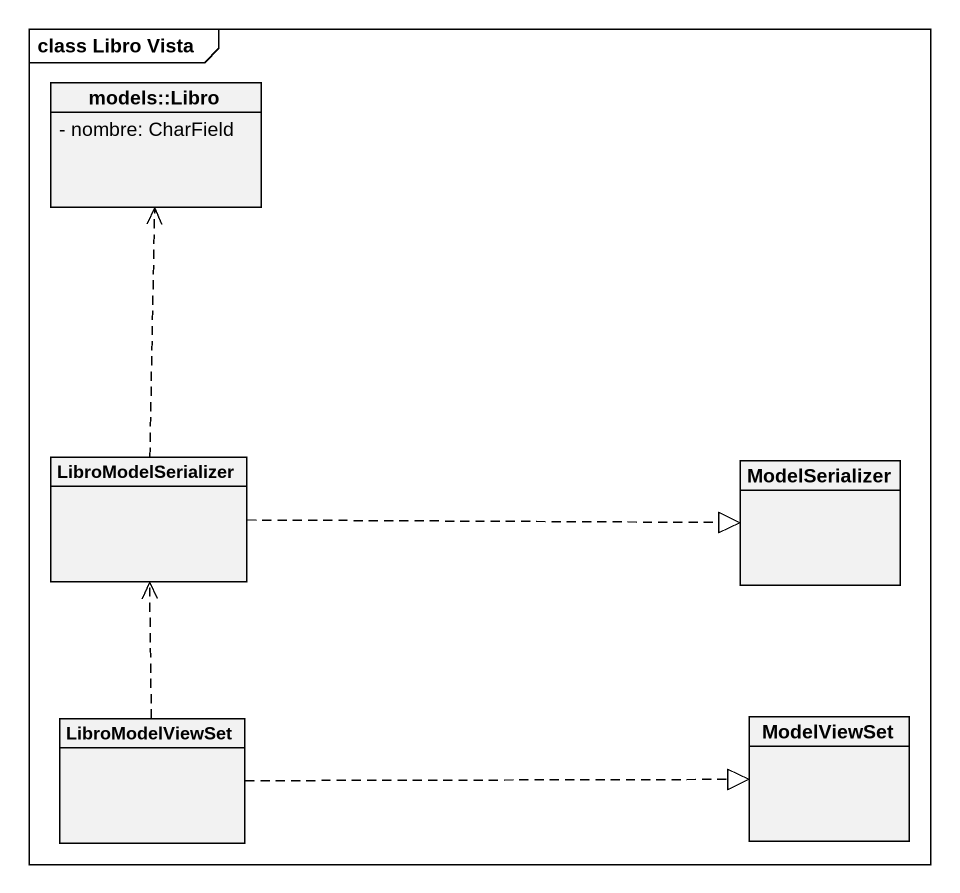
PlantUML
@startuml
mainframe class Libro Vista
hide circle
hide empty members
skinparam classAttributeIconSize 0
class "models::Libro" as models_Libro {
  - nombre: CharField
}
class LibroModelSerializer
class ModelSerializer
class LibroModelViewSet
class ModelViewSet
LibroModelSerializer .up.> models_Libro
LibroModelSerializer .right.|> ModelSerializer
LibroModelViewSet .up.> LibroModelSerializer
LibroModelViewSet .right.|> ModelViewSet
@enduml
